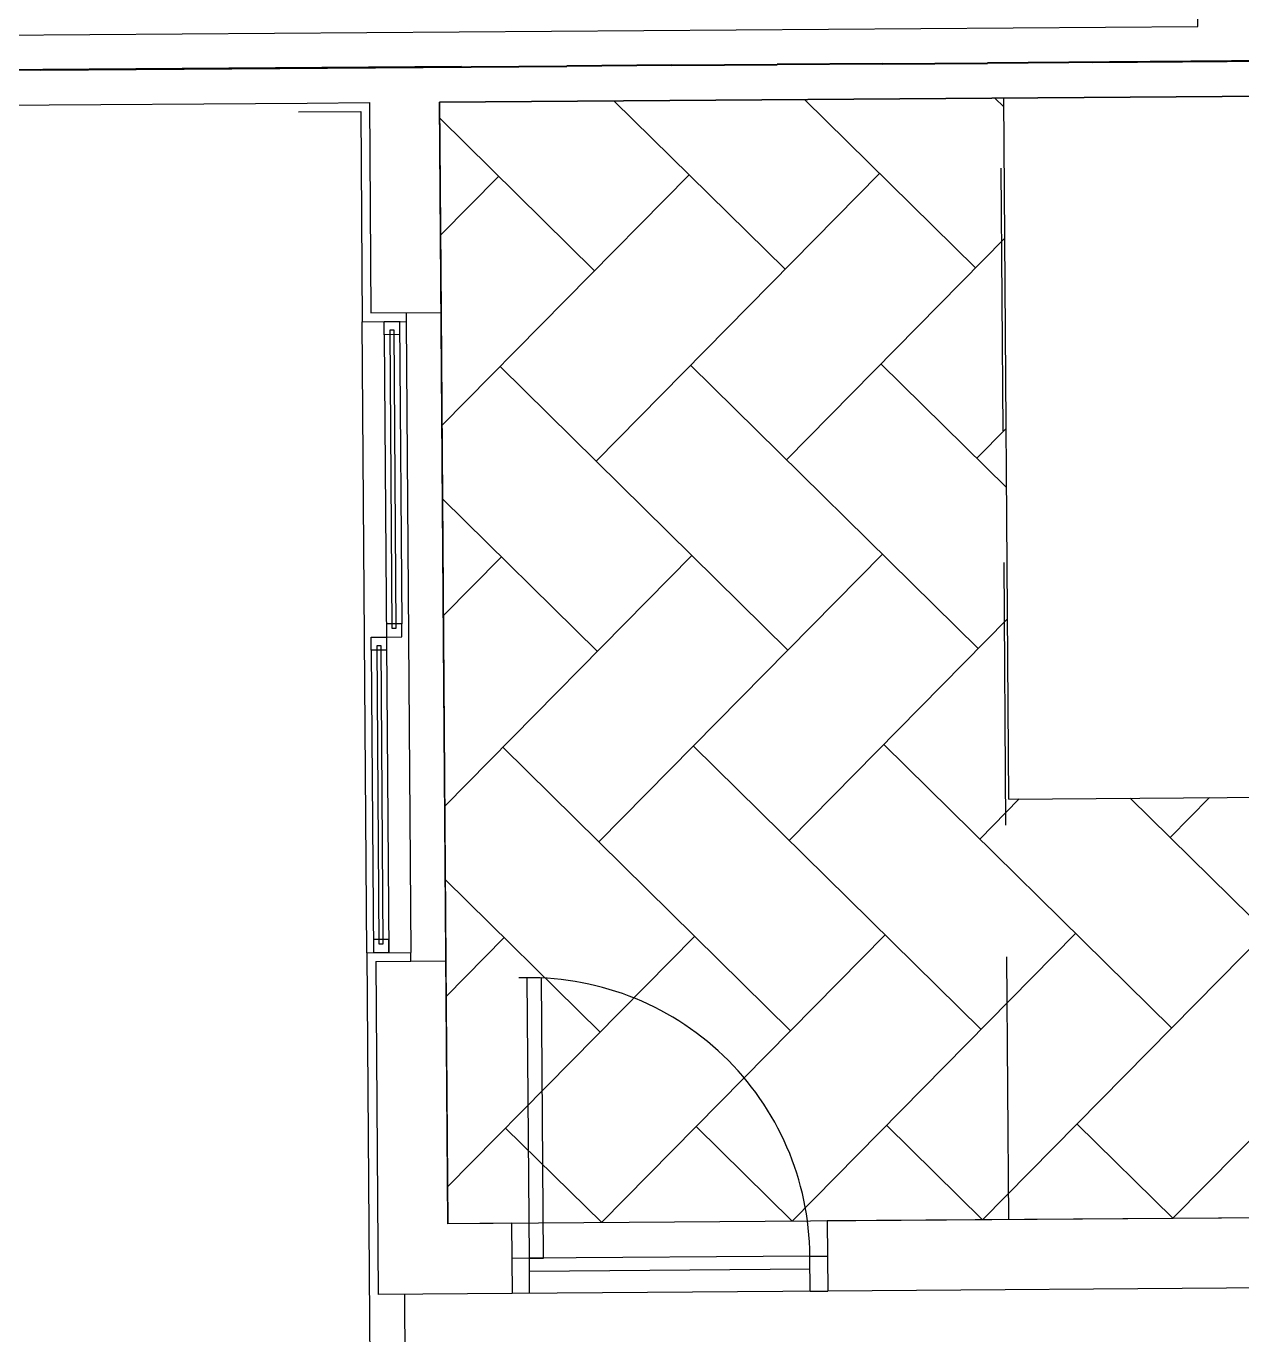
# Model space of a CAD drawing. Header units: feet. Extents: x 919634 to 928945, y 707022 to 708026.
# Drawn here: x 920164.87 to 920176.42, y 707524.41 to 707536.86 of the extents above; entities that cross this region are included whole.
import ezdxf

# ---------------------------------------------------------------- set-up
doc = ezdxf.new("R2010")
doc.units = ezdxf.units.FT
doc.header["$LTSCALE"] = 20
doc.header["$MEASUREMENT"] = 0
doc.linetypes.add('Site Plan$0$HIDDEN2', pattern=[0.1875, 0.125, -0.0625])
doc.linetypes.add('Site Plan$0$PHANTOM2', pattern=[1.25, 0.625, -0.125, 0.125, -0.125, 0.125, -0.125])
for name, color, linetype in [('-u-site-xref', 7, 'Continuous'), ('Site Plan$0$-u-site-bldg_interior', 252, 'Continuous'), ('Site Plan$0$SP-BLDG-ROOF ABOVE', 4, 'Site Plan$0$HIDDEN2'), ('Site Plan$0$SP-LOT PAVERS', 254, 'Continuous')]:
    doc.layers.add(name, color=color, linetype=linetype)
for name, color, linetype, lineweight in [('Site Plan$0$SP-LOT LINES', 252, 'Site Plan$0$PHANTOM2', 40), ('Site Plan$0$SP-SIDEWALK', 2, 'Continuous', 25), ('SP-BUILDING-FOOTPRINT', 1, 'Continuous', 25)]:
    doc.layers.add(name, color=color, linetype=linetype, lineweight=lineweight)
doc.layers.get('-u-site-xref').off()

# ---------------------------------------------------------------- blocks, each defined once
blk = doc.blocks.new('Site Plan$0$DR1H902')
for p, q in [((-0.5, 0), (-0.5, 1)), ((-0.5, 1.000000000000057), (-0.4500000000000455, 1.000000000000057)), ((-0.4500000000000455, 0), (-0.4500000000000455, 1)), ((-0.5, -5.684341886080801e-14), (-0.4500000000000455, -5.684341886080801e-14))]:
    blk.add_line(p, q)
blk.add_arc((-0.5, 0), 1, 0, 91.70698490235472)
blk = doc.blocks.new('Site Plan')
at = {"layer": 'Site Plan$0$SP-LOT PAVERS'}
h = blk.add_hatch(dxfattribs=at)
h.set_pattern_fill('AR-HBONE', color=256, scale=0.32, angle=-89.58178215075662)
h.set_pattern_definition([(315.4182178492434, (0, 0), (1.810145136983853, 0.01321298806884015), [3.84, -1.28]), (45.41821784924338, (0.9116790626081567, -0.8984660745381309), (1.810145136983853, 0.01321298806884), [3.84, -1.28])])
h.paths.add_polyline_path([(920189.0212240964, 707534.619315449), (920209.0206913041, 707534.765299722), (920209.1594002905, 707515.7625279054), (920189.1992488647, 707515.6168306145), (920189.1262567255, 707525.6165645736), (920168.8767961777, 707525.4687554974), (920168.7989379029, 707536.1351374493), (920174.1609663836, 707536.1742614423), (920174.2096273348, 707529.5078371727), (920189.0577437346, 707529.6162196337)])
at = {"layer": 'Site Plan$0$-u-site-bldg_interior'}
for p, q in [((920176.0045162804, 707536.8544183333), (920175.989917853, 707538.8543650539)), ((920132.3390128767, 707536.5356860041), (920176.0045162804, 707536.8544183333)), ((920176.6760313297, 707536.1926355688), (920168.7989379029, 707536.1351374493)), ((920141.3281081727, 707535.9346172112), (920167.5415513132, 707536.1259598302)), ((920167.4588284676, 707536.0420204492), (920168.0495661463, 707536.0463324846)), ((920167.5415513132, 707536.1259598302), (920168.1322889919, 707536.1302718656)), ((920168.0495661463, 707536.0463324846), (920168.0641645737, 707534.0463857638)), ((920168.1322889919, 707536.1302718656), (920168.1468874193, 707534.130325145)), ((920168.7989378988, 707536.1351380082), (920168.8135363262, 707534.1351912874)), ((920168.1468874465, 707534.1303251451), (920168.8135363534, 707534.1351912875)), ((920168.4183039202, 707534.0514211175), (920168.4393070445, 707531.1740474909)), ((920168.4802118454, 707534.1327582159), (920168.4808201132, 707534.0494271027)), ((920168.8135363534, 707534.1351912875), (920168.8585481164, 707527.9686888981)), ((920168.0641646009, 707534.046385764), (920168.4808201132, 707534.0494271027)), ((920168.1079598824, 707528.0465456017), (920168.0641646006, 707534.046385764)), ((920168.4808201132, 707534.0494271027), (920168.5246153951, 707528.0495869403)), ((920168.2734047585, 707533.9229097633), (920168.3162876387, 707528.048066271)), ((920168.1494729512, 707530.9219252134), (920168.1704581904, 707528.0470018024)), ((920168.1079598827, 707528.0465456017), (920168.5246153951, 707528.0495869403)), ((920168.1079598555, 707528.0465456016), (920168.2040661685, 707514.8802296896)), ((920168.1918992368, 707527.963822756), (920168.2150134132, 707524.7972404481)), ((920168.1918992639, 707527.9638227561), (920168.8585481164, 707527.9686888981)), ((920168.5252236628, 707527.9662558269), (920168.5246153951, 707528.0495869403)), ((920168.8585481436, 707527.9686888984), (920168.8767961777, 707525.4687554974)), ((920189.1262567255, 707525.6165645736), (920172.4834570693, 707525.4950819871)), ((920169.483213408, 707525.4731819843), (920168.8767961777, 707525.4687554974)), ((920169.483213408, 707525.4731819843), (920169.4880795506, 707524.8065330774)), ((920172.483455891, 707525.4952434049), (920172.4883232117, 707524.8284330802)), ((920169.6523087061, 707525.1410740663), (920169.4856464793, 707525.1398575307)), ((920172.3192267355, 707525.1607024159), (920169.6523087061, 707525.1410740663)), ((920169.6547417772, 707524.807749613), (920169.6523087061, 707525.1410740663)), ((920172.3192267355, 707525.1607024159), (920172.4858889622, 707525.1619189514)), ((920172.321660985, 707524.8272165447), (920172.3192267355, 707525.1607024159)), ((920172.3201391372, 707525.0357057458), (920169.6532211078, 707525.0160773962)), ((920188.464473961, 707524.9450495243), (920172.4883232117, 707524.8284330802)), ((920169.4880795506, 707524.8065330774), (920168.2150134132, 707524.7972404481)), ((920168.4650067533, 707524.7990652515), (920168.5379988898, 707514.7993316476)), ((920172.4883220223, 707524.8285944979), (920169.4880795393, 707524.8065330773)), ((920169.6547417773, 707524.807749613), (920169.4880795506, 707524.8065330774)), ((920172.3216621632, 707524.8270551267), (920172.4883243899, 707524.8282716624))]:
    blk.add_line(p, q, dxfattribs=at)
for points in [[(920168.2734047585, 707533.9229097633), (920168.2724923568, 707534.0479064333), (920168.4183218053, 707534.048970902), (920168.419234207, 707533.9239742319)], [(920168.3875292325, 707531.1320017667), (920168.3668481272, 707533.9652596212), (920168.3251825706, 707533.9649554873), (920168.3458636759, 707531.1316976328)], [(920168.2934775961, 707531.1729830222), (920168.2943899978, 707531.0479863522), (920168.4402194462, 707531.0490508209), (920168.4393070445, 707531.1740474909)], [(920168.1494729512, 707530.9219252134), (920168.1485605495, 707531.0469218835), (920168.2943899978, 707531.0479863522), (920168.2953023996, 707530.9229896822)], [(920168.2635974252, 707528.131017217), (920168.2429163199, 707530.9642750714), (920168.201250763, 707530.9639709375), (920168.2219318683, 707528.1307130831)], [(920168.1695457887, 707528.1719984724), (920168.1704581904, 707528.0470018024), (920168.3162876387, 707528.048066271), (920168.315375237, 707528.1730629411)]]:
    blk.add_lwpolyline(points, close=True, dxfattribs=at)
at = {"layer": 'Site Plan$0$SP-BLDG-ROOF ABOVE'}
blk.add_lwpolyline([(920174.2099874371, 707525.5076846369), (920174.1321291634, 707536.1740664464)], dxfattribs=at)
at = {"layer": 'Site Plan$0$SP-LOT LINES', "ltscale": 0.4}
for p, q in [((920209.0061168041, 707536.7619684736), (920115.0086209278, 707536.0758423911)), ((920115.0086209278, 707536.0758423911), (920209.0061168041, 707536.7619684736))]:
    blk.add_line(p, q, dxfattribs=at)
at = {"layer": 'Site Plan$0$SP-SIDEWALK'}
for q in [(920174.1609662654, 707536.1742776412), (920189.0577437346, 707529.6162196338)]:
    blk.add_line((920174.2096273348, 707529.5078371728), q, dxfattribs=at)
at = {"layer": 'Site Plan$0$-u-site-bldg_interior', "extrusion": (0, 0, -1), "xscale": -2.66699025530579, "yscale": 2.66699025530579, "zscale": -7.111974014148773, "rotation": 359.5817821507566}
blk.add_blockref('Site Plan$0$DR1H902', (-920170.9857683099, 707525.1508075321), dxfattribs=at)

msp = doc.modelspace()

# ---------------------------------------------------------------- block references
at = {"layer": '-u-site-xref'}
msp.add_blockref('Site Plan', (0, 0), dxfattribs=at)

# ---------------------------------------------------------------- next in the draw order: linework, layer by layer
at = {"layer": 'SP-BUILDING-FOOTPRINT'}
msp.add_lwpolyline([(920197.3245154965, 707481.6752339058), (920197.2417906055, 707493.0083296777), (920169.1152371567, 707492.8029590582), (920169.0373788779, 707503.4693415689), (920189.2868394257, 707503.6171506451), (920189.1262567255, 707525.6165645737), (920168.8767961777, 707525.4687554974), (920168.7989379029, 707536.1351374493), (920176.6760313297, 707536.1926355688), (920176.5933069084, 707547.5256669864), (920196.8427674561, 707547.6734760626), (920196.7600425656, 707559.006571751), (920185.9270443065, 707558.9274973593), (920185.84918611, 707569.5938798707), (920165.5997255623, 707569.4460707946), (920165.5170011409, 707580.779102212), (920133.351191382, 707580.54431084)], dxfattribs=at)

doc.saveas('drawing.dxf')
